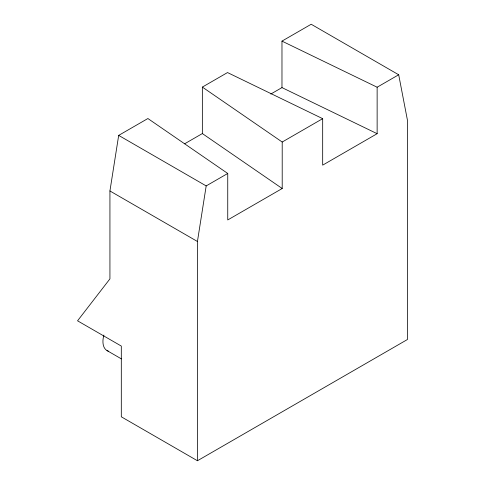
<?xml version="1.0" encoding="UTF-8"?>
<svg xmlns="http://www.w3.org/2000/svg" width="485" height="485" viewBox="0 0 485 485"><rect width="100%" height="100%" fill="white"/><g stroke="black" fill="none" stroke-linecap="round" stroke-linejoin="round"><path stroke-width="0.73" d="M109.931 190.969L118.679 135.394L147.895 118.528L227.744 173.466L227.744 219.947L282.203 188.507L282.203 142.026L202.354 87.088L227.513 72.562L322.677 118.661L322.677 165.142L377.136 133.696L377.136 87.215L398.694 74.769L407.448 120.238L407.448 339.5L197.437 460.75L121.305 416.797L121.305 346.066L77.551 320.809L109.931 278.875L109.931 190.969L197.437 241.488L197.437 460.75M197.437 241.488L206.186 185.913L227.744 173.466M270.824 94.035L281.973 87.597L281.973 41.116L311.194 24.25L398.694 74.769M184.639 143.79L202.354 133.563L202.354 87.088M282.203 142.026L322.677 118.661M281.973 41.116L377.136 87.215M281.973 87.597L377.136 133.696M118.679 135.394L206.186 185.913M107.033 350.588L121.395 358.882M202.354 133.563L282.203 188.507M108.701 351.267A19.8 11.434 -60 0 1 103.899 335.056"/></g></svg>
